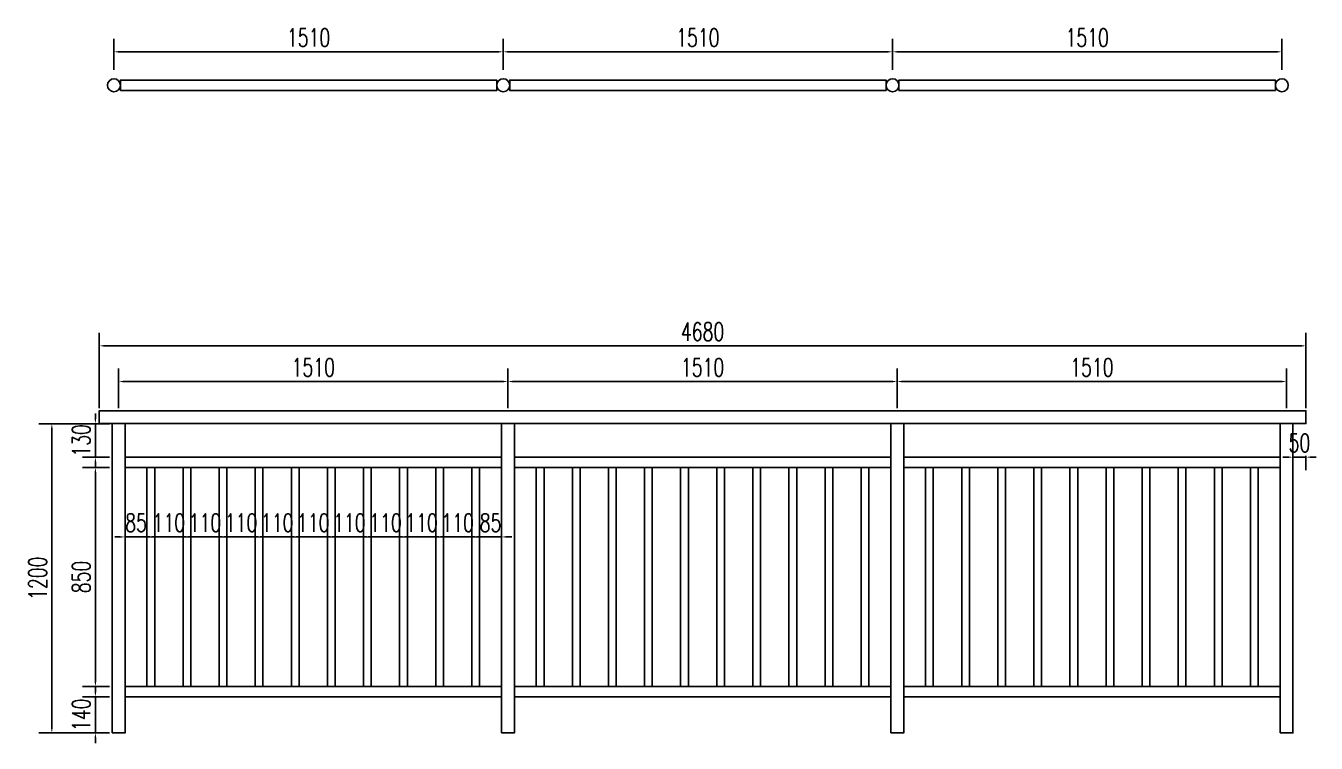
# Model space of a CAD drawing. Header units: millimetres. Extents: x -2430464 to 225692, y -180 to 1805330.
# Drawn here: x -1595245 to -1590240, y 608733 to 611517 of the extents above; entities that cross this region are included whole.
import ezdxf

# ---------------------------------------------------------------- set-up
doc = ezdxf.new("R2010")
doc.units = ezdxf.units.MM
doc.header["$LTSCALE"] = 1000
doc.layers.get('0').update_dxf_attribs({"linetype": 'CONTINUOUS'})
doc.layers.get('DEFPOINTS').update_dxf_attribs({"linetype": 'CONTINUOUS'})
for name, color, linetype in [('W-PLASTIC_RAILINGS塑木栏杆', 6, 'CONTINUOUS'), ('W-WOOD_FLOOR木地板', 30, 'CONTINUOUS'), ('景-通用-文字', 7, 'CONTINUOUS')]:
    doc.layers.add(name, color=color, linetype=linetype)
doc.styles.add('STANDARD_T3', font='simplex.shx', dxfattribs={"width": 0.7, "bigfont": 'gbcbig.shx'})
doc.dimstyles.new('W&&20', dxfattribs={"dimtxt": 70, "dimasz": 20, "dimexe": 50, "dimexo": 60, "dimgap": 20, "dimtad": 1, "dimdec": 0, "dimzin": 0, "dimdsep": 46, "dimtxsty": 'STANDARD_T3', "dimcen": 0.09, "dimclrd": 1, "dimclre": 1, "dimclrt": 7, "dimazin": 2, "dimtfac": 1, "dimtdec": 0, "dimtix": 1, "dimtmove": 2, "dimatfit": 3, "dimfxl": 0, "dimtolj": 1, "dimtzin": 0, "dimarcsym": 0})

# ---------------------------------------------------------------- blocks, each defined once
blk = doc.blocks.new('*U764')
at = {"layer": 'W-PLASTIC_RAILINGS塑木栏杆'}
blk.add_lwpolyline([(-15, -420), (15, -420), (15, 430), (-15, 430)], close=True, dxfattribs=at)
blk = doc.blocks.new('*U765')
at = {"layer": 'W-PLASTIC_RAILINGS塑木栏杆', "color": 0, "linetype": 'ByBlock', "lineweight": -2, "transparency": 16777216}
for p in [(0, 0), (140, 0), (280, 0), (420, 0), (560, 0), (700, 0), (840, 0), (980, 0), (1120, 0), (1260, 0)]:
    blk.add_blockref('*U764', p, dxfattribs=at)
blk = doc.blocks.new('*D768')
at = {"layer": 'DEFPOINTS', "color": 0, "transparency": 16777216}
for p in [(-1594959.9, 609973.4), (-1595143.9, 608773.4), (-1594909.9, 608773.4)]:
    blk.add_point(p, dxfattribs=at)
at = {"layer": 'W-WOOD_FLOOR木地板', "color": 1, "lineweight": -2, "transparency": 16777216}
for p, q in [((-1595019.9, 609973.4), (-1595193.9, 609973.4)), ((-1595143.9, 609953.4), (-1595143.9, 608793.4)), ((-1594969.9, 608773.4), (-1595193.9, 608773.4))]:
    blk.add_line(p, q, dxfattribs=at)
at = {"layer": 'W-WOOD_FLOOR木地板', "color": 1, "transparency": 16777216}
for points in [[(-1595147.3, 609953.4), (-1595140.6, 609953.4), (-1595143.9, 609973.4)], [(-1595147.3, 608793.4), (-1595140.6, 608793.4), (-1595143.9, 608773.4)]]:
    blk.add_solid(points, dxfattribs=at)
at = {"layer": 'W-WOOD_FLOOR木地板', "color": 7, "transparency": 16777216, "insert": (-1595198.9, 609373.4), "char_height": 70, "attachment_point": 5, "rotation": 90, "style": 'STANDARD_T3'}
blk.add_mtext('\\A1;1200', dxfattribs=at)
blk = doc.blocks.new('*D769')
at = {"layer": 'DEFPOINTS', "color": 0, "transparency": 16777216}
for p in [(-1594859.9, 609803.4), (-1594974.9, 608953.4), (-1594859.9, 608953.4)]:
    blk.add_point(p, dxfattribs=at)
at = {"layer": 'W-WOOD_FLOOR木地板', "color": 1, "lineweight": -2, "transparency": 16777216}
for p, q in [((-1594919.9, 609803.4), (-1595024.9, 609803.4)), ((-1594974.9, 609783.4), (-1594974.9, 608973.4)), ((-1594919.9, 608953.4), (-1595024.9, 608953.4))]:
    blk.add_line(p, q, dxfattribs=at)
at = {"layer": 'W-WOOD_FLOOR木地板', "color": 1, "transparency": 16777216}
for points in [[(-1594978.3, 609783.4), (-1594971.6, 609783.4), (-1594974.9, 609803.4)], [(-1594978.3, 608973.4), (-1594971.6, 608973.4), (-1594974.9, 608953.4)]]:
    blk.add_solid(points, dxfattribs=at)
at = {"layer": 'W-WOOD_FLOOR木地板', "color": 7, "transparency": 16777216, "insert": (-1595029.9, 609378.4), "char_height": 70, "attachment_point": 5, "rotation": 90, "style": 'STANDARD_T3'}
blk.add_mtext('\\A1;850', dxfattribs=at)
blk = doc.blocks.new('*D766')
at = {"layer": 'DEFPOINTS', "color": 0, "transparency": 16777216}
for p in [(-1594974.9, 609973.4), (-1594859.9, 609973.4), (-1594859.9, 609843.4)]:
    blk.add_point(p, dxfattribs=at)
at = {"layer": 'W-WOOD_FLOOR木地板', "color": 1, "lineweight": -2, "transparency": 16777216}
for p, q in [((-1594974.9, 609993.4), (-1594974.9, 610013.4)), ((-1594919.9, 609973.4), (-1595024.9, 609973.4)), ((-1594974.9, 609843.4), (-1594974.9, 609973.4)), ((-1594919.9, 609843.4), (-1595024.9, 609843.4)), ((-1594974.9, 609823.4), (-1594974.9, 609803.4))]:
    blk.add_line(p, q, dxfattribs=at)
at = {"layer": 'W-WOOD_FLOOR木地板', "color": 1, "transparency": 16777216}
for points in [[(-1594978.3, 609993.4), (-1594971.6, 609993.4), (-1594974.9, 609973.4)], [(-1594978.3, 609823.4), (-1594971.6, 609823.4), (-1594974.9, 609843.4)]]:
    blk.add_solid(points, dxfattribs=at)
at = {"layer": 'W-WOOD_FLOOR木地板', "color": 7, "transparency": 16777216, "insert": (-1595029.9, 609908.4), "char_height": 70, "attachment_point": 5, "rotation": 90, "style": 'STANDARD_T3'}
blk.add_mtext('\\A1;130', dxfattribs=at)
blk = doc.blocks.new('*D770')
at = {"layer": 'DEFPOINTS', "color": 0, "transparency": 16777216}
for p in [(-1594859.9, 608913.4), (-1594974.9, 608773.4), (-1594859.9, 608773.4)]:
    blk.add_point(p, dxfattribs=at)
at = {"layer": 'W-WOOD_FLOOR木地板', "color": 1, "lineweight": -2, "transparency": 16777216}
for p, q in [((-1594974.9, 608933.4), (-1594974.9, 608953.4)), ((-1594919.9, 608913.4), (-1595024.9, 608913.4)), ((-1594974.9, 608913.4), (-1594974.9, 608773.4)), ((-1594919.9, 608773.4), (-1595024.9, 608773.4)), ((-1594974.9, 608753.4), (-1594974.9, 608733.4))]:
    blk.add_line(p, q, dxfattribs=at)
at = {"layer": 'W-WOOD_FLOOR木地板', "color": 1, "transparency": 16777216}
for points in [[(-1594978.2, 608933.4), (-1594971.5, 608933.4), (-1594974.9, 608913.4)], [(-1594978.2, 608753.4), (-1594971.5, 608753.4), (-1594974.9, 608773.4)]]:
    blk.add_solid(points, dxfattribs=at)
at = {"layer": 'W-WOOD_FLOOR木地板', "color": 7, "transparency": 16777216, "insert": (-1595029.9, 608843.4), "char_height": 70, "attachment_point": 5, "rotation": 90, "style": 'STANDARD_T3'}
blk.add_mtext('\\A1;140', dxfattribs=at)
blk = doc.blocks.new('*D771')
at = {"layer": 'DEFPOINTS', "color": 0, "transparency": 16777216}
for p in [(-1593374.9, 610136.9), (-1594884.9, 609973.4), (-1593374.9, 609973.4)]:
    blk.add_point(p, dxfattribs=at)
at = {"layer": 'W-WOOD_FLOOR木地板', "color": 1, "lineweight": -2, "transparency": 16777216}
for p, q in [((-1594884.9, 610033.4), (-1594884.9, 610186.9)), ((-1593374.9, 610033.4), (-1593374.9, 610186.9)), ((-1594864.9, 610136.9), (-1593394.9, 610136.9))]:
    blk.add_line(p, q, dxfattribs=at)
at = {"layer": 'W-WOOD_FLOOR木地板', "color": 1, "transparency": 16777216}
for points in [[(-1594864.9, 610140.2), (-1594864.9, 610133.6), (-1594884.9, 610136.9)], [(-1593394.9, 610140.2), (-1593394.9, 610133.6), (-1593374.9, 610136.9)]]:
    blk.add_solid(points, dxfattribs=at)
at = {"layer": 'W-WOOD_FLOOR木地板', "color": 7, "transparency": 16777216, "insert": (-1594129.9, 610191.9), "char_height": 70, "attachment_point": 5, "style": 'STANDARD_T3'}
blk.add_mtext('\\A1;1510', dxfattribs=at)
blk = doc.blocks.new('*D772')
at = {"layer": 'DEFPOINTS', "color": 0, "transparency": 16777216}
for p in [(-1591864.9, 610136.9), (-1593374.9, 609973.4), (-1591864.9, 609973.4)]:
    blk.add_point(p, dxfattribs=at)
at = {"layer": 'W-WOOD_FLOOR木地板', "color": 1, "lineweight": -2, "transparency": 16777216}
for p, q in [((-1593374.9, 610033.4), (-1593374.9, 610186.9)), ((-1591864.9, 610033.4), (-1591864.9, 610186.9)), ((-1593354.9, 610136.9), (-1591884.9, 610136.9))]:
    blk.add_line(p, q, dxfattribs=at)
at = {"layer": 'W-WOOD_FLOOR木地板', "color": 1, "transparency": 16777216}
for points in [[(-1593354.9, 610140.2), (-1593354.9, 610133.6), (-1593374.9, 610136.9)], [(-1591884.9, 610140.2), (-1591884.9, 610133.6), (-1591864.9, 610136.9)]]:
    blk.add_solid(points, dxfattribs=at)
at = {"layer": 'W-WOOD_FLOOR木地板', "color": 7, "transparency": 16777216, "insert": (-1592619.9, 610191.9), "char_height": 70, "attachment_point": 5, "style": 'STANDARD_T3'}
blk.add_mtext('\\A1;1510', dxfattribs=at)
blk = doc.blocks.new('*D773')
at = {"layer": 'DEFPOINTS', "color": 0, "transparency": 16777216}
for p in [(-1590354.9, 610136.9), (-1591864.9, 609973.4), (-1590354.9, 609973.4)]:
    blk.add_point(p, dxfattribs=at)
at = {"layer": 'W-WOOD_FLOOR木地板', "color": 1, "lineweight": -2, "transparency": 16777216}
for p, q in [((-1591864.9, 610033.4), (-1591864.9, 610186.9)), ((-1590354.9, 610033.4), (-1590354.9, 610186.9)), ((-1591844.9, 610136.9), (-1590374.9, 610136.9))]:
    blk.add_line(p, q, dxfattribs=at)
at = {"layer": 'W-WOOD_FLOOR木地板', "color": 1, "transparency": 16777216}
for points in [[(-1591844.9, 610140.2), (-1591844.9, 610133.6), (-1591864.9, 610136.9)], [(-1590374.9, 610140.2), (-1590374.9, 610133.6), (-1590354.9, 610136.9)]]:
    blk.add_solid(points, dxfattribs=at)
at = {"layer": 'W-WOOD_FLOOR木地板', "color": 7, "transparency": 16777216, "insert": (-1591109.9, 610191.9), "char_height": 70, "attachment_point": 5, "style": 'STANDARD_T3'}
blk.add_mtext('\\A1;1510', dxfattribs=at)
blk = doc.blocks.new('*D774')
at = {"layer": 'DEFPOINTS', "color": 0, "transparency": 16777216}
for p in [(-1594859.9, 609610.9), (-1594774.9, 609610.9), (-1594774.9, 609533.9)]:
    blk.add_point(p, dxfattribs=at)
at = {"layer": 'W-WOOD_FLOOR木地板', "color": 1, "lineweight": -2, "transparency": 16777216}
for p, q in [((-1594879.9, 609533.9), (-1594899.9, 609533.9)), ((-1594859.9, 609550.9), (-1594859.9, 609483.9)), ((-1594859.9, 609533.9), (-1594774.9, 609533.9)), ((-1594774.9, 609550.9), (-1594774.9, 609483.9)), ((-1594754.9, 609533.9), (-1594734.9, 609533.9))]:
    blk.add_line(p, q, dxfattribs=at)
at = {"layer": 'W-WOOD_FLOOR木地板', "color": 1, "transparency": 16777216}
for points in [[(-1594879.9, 609537.2), (-1594879.9, 609530.6), (-1594859.9, 609533.9)], [(-1594754.9, 609537.2), (-1594754.9, 609530.6), (-1594774.9, 609533.9)]]:
    blk.add_solid(points, dxfattribs=at)
at = {"layer": 'W-WOOD_FLOOR木地板', "color": 7, "transparency": 16777216, "insert": (-1594817.4, 609588.9), "char_height": 70, "attachment_point": 5, "style": 'STANDARD_T3'}
blk.add_mtext('\\A1;85', dxfattribs=at)
blk = doc.blocks.new('*D767')
at = {"layer": 'DEFPOINTS', "color": 0, "transparency": 16777216}
for p in [(-1594744.9, 609610.9), (-1594634.9, 609610.9), (-1594634.9, 609533.9)]:
    blk.add_point(p, dxfattribs=at)
at = {"layer": 'W-WOOD_FLOOR木地板', "color": 1, "lineweight": -2, "transparency": 16777216}
for p, q in [((-1594764.9, 609533.9), (-1594784.9, 609533.9)), ((-1594744.9, 609550.9), (-1594744.9, 609483.9)), ((-1594744.9, 609533.9), (-1594634.9, 609533.9)), ((-1594634.9, 609550.9), (-1594634.9, 609483.9)), ((-1594614.9, 609533.9), (-1594594.9, 609533.9))]:
    blk.add_line(p, q, dxfattribs=at)
at = {"layer": 'W-WOOD_FLOOR木地板', "color": 1, "transparency": 16777216}
for points in [[(-1594764.9, 609537.2), (-1594764.9, 609530.6), (-1594744.9, 609533.9)], [(-1594614.9, 609537.2), (-1594614.9, 609530.6), (-1594634.9, 609533.9)]]:
    blk.add_solid(points, dxfattribs=at)
at = {"layer": 'W-WOOD_FLOOR木地板', "color": 7, "transparency": 16777216, "insert": (-1594689.9, 609588.9), "char_height": 70, "attachment_point": 5, "style": 'STANDARD_T3'}
blk.add_mtext('\\A1;110', dxfattribs=at)
blk = doc.blocks.new('*D775')
at = {"layer": 'DEFPOINTS', "color": 0, "transparency": 16777216}
for p in [(-1593484.9, 609657.8), (-1593399.9, 609657.8), (-1593399.9, 609533.9)]:
    blk.add_point(p, dxfattribs=at)
at = {"layer": '景-通用-文字', "color": 1, "lineweight": -2, "transparency": 16777216}
for p, q in [((-1593504.9, 609533.9), (-1593524.9, 609533.9)), ((-1593484.9, 609538.9), (-1593484.9, 609483.9)), ((-1593484.9, 609533.9), (-1593399.9, 609533.9)), ((-1593399.9, 609538.9), (-1593399.9, 609483.9)), ((-1593379.9, 609533.9), (-1593359.9, 609533.9))]:
    blk.add_line(p, q, dxfattribs=at)
at = {"layer": '景-通用-文字', "color": 1, "transparency": 16777216}
for points in [[(-1593504.9, 609537.2), (-1593504.9, 609530.6), (-1593484.9, 609533.9)], [(-1593379.9, 609537.2), (-1593379.9, 609530.6), (-1593399.9, 609533.9)]]:
    blk.add_solid(points, dxfattribs=at)
at = {"layer": '景-通用-文字', "color": 7, "transparency": 16777216, "insert": (-1593442.4, 609588.9), "char_height": 70, "attachment_point": 5, "style": 'STANDARD_T3'}
blk.add_mtext('\\A1;85', dxfattribs=at)
blk = doc.blocks.new('*D890')
at = {"layer": 'DEFPOINTS', "color": 0, "transparency": 16777216}
for p in [(-1594604.9, 609610.9), (-1594494.9, 609610.9), (-1594494.9, 609533.9)]:
    blk.add_point(p, dxfattribs=at)
at = {"layer": 'W-WOOD_FLOOR木地板', "color": 1, "lineweight": -2, "transparency": 16777216}
for p, q in [((-1594624.9, 609533.9), (-1594644.9, 609533.9)), ((-1594604.9, 609550.9), (-1594604.9, 609483.9)), ((-1594604.9, 609533.9), (-1594494.9, 609533.9)), ((-1594494.9, 609550.9), (-1594494.9, 609483.9)), ((-1594474.9, 609533.9), (-1594454.9, 609533.9))]:
    blk.add_line(p, q, dxfattribs=at)
at = {"layer": 'W-WOOD_FLOOR木地板', "color": 1, "transparency": 16777216}
for points in [[(-1594624.9, 609537.2), (-1594624.9, 609530.6), (-1594604.9, 609533.9)], [(-1594474.9, 609537.2), (-1594474.9, 609530.6), (-1594494.9, 609533.9)]]:
    blk.add_solid(points, dxfattribs=at)
at = {"layer": 'W-WOOD_FLOOR木地板', "color": 7, "transparency": 16777216, "insert": (-1594549.9, 609588.9), "char_height": 70, "attachment_point": 5, "style": 'STANDARD_T3'}
blk.add_mtext('\\A1;110', dxfattribs=at)
blk = doc.blocks.new('*D891')
at = {"layer": 'DEFPOINTS', "color": 0, "transparency": 16777216}
for p in [(-1594464.9, 609610.9), (-1594354.9, 609610.9), (-1594354.9, 609533.9)]:
    blk.add_point(p, dxfattribs=at)
at = {"layer": 'W-WOOD_FLOOR木地板', "color": 1, "lineweight": -2, "transparency": 16777216}
for p, q in [((-1594484.9, 609533.9), (-1594504.9, 609533.9)), ((-1594464.9, 609550.9), (-1594464.9, 609483.9)), ((-1594464.9, 609533.9), (-1594354.9, 609533.9)), ((-1594354.9, 609550.9), (-1594354.9, 609483.9)), ((-1594334.9, 609533.9), (-1594314.9, 609533.9))]:
    blk.add_line(p, q, dxfattribs=at)
at = {"layer": 'W-WOOD_FLOOR木地板', "color": 1, "transparency": 16777216}
for points in [[(-1594484.9, 609537.2), (-1594484.9, 609530.6), (-1594464.9, 609533.9)], [(-1594334.9, 609537.2), (-1594334.9, 609530.6), (-1594354.9, 609533.9)]]:
    blk.add_solid(points, dxfattribs=at)
at = {"layer": 'W-WOOD_FLOOR木地板', "color": 7, "transparency": 16777216, "insert": (-1594409.9, 609588.9), "char_height": 70, "attachment_point": 5, "style": 'STANDARD_T3'}
blk.add_mtext('\\A1;110', dxfattribs=at)
blk = doc.blocks.new('*D892')
at = {"layer": 'DEFPOINTS', "color": 0, "transparency": 16777216}
for p in [(-1594324.9, 609610.9), (-1594214.9, 609610.9), (-1594214.9, 609533.9)]:
    blk.add_point(p, dxfattribs=at)
at = {"layer": 'W-WOOD_FLOOR木地板', "color": 1, "lineweight": -2, "transparency": 16777216}
for p, q in [((-1594344.9, 609533.9), (-1594364.9, 609533.9)), ((-1594324.9, 609550.9), (-1594324.9, 609483.9)), ((-1594324.9, 609533.9), (-1594214.9, 609533.9)), ((-1594214.9, 609550.9), (-1594214.9, 609483.9)), ((-1594194.9, 609533.9), (-1594174.9, 609533.9))]:
    blk.add_line(p, q, dxfattribs=at)
at = {"layer": 'W-WOOD_FLOOR木地板', "color": 1, "transparency": 16777216}
for points in [[(-1594344.9, 609537.2), (-1594344.9, 609530.6), (-1594324.9, 609533.9)], [(-1594194.9, 609537.2), (-1594194.9, 609530.6), (-1594214.9, 609533.9)]]:
    blk.add_solid(points, dxfattribs=at)
at = {"layer": 'W-WOOD_FLOOR木地板', "color": 7, "transparency": 16777216, "insert": (-1594269.9, 609588.9), "char_height": 70, "attachment_point": 5, "style": 'STANDARD_T3'}
blk.add_mtext('\\A1;110', dxfattribs=at)
blk = doc.blocks.new('*D893')
at = {"layer": 'DEFPOINTS', "color": 0, "transparency": 16777216}
for p in [(-1594184.9, 609610.9), (-1594074.9, 609610.9), (-1594074.9, 609533.9)]:
    blk.add_point(p, dxfattribs=at)
at = {"layer": 'W-WOOD_FLOOR木地板', "color": 1, "lineweight": -2, "transparency": 16777216}
for p, q in [((-1594204.9, 609533.9), (-1594224.9, 609533.9)), ((-1594184.9, 609550.9), (-1594184.9, 609483.9)), ((-1594184.9, 609533.9), (-1594074.9, 609533.9)), ((-1594074.9, 609550.9), (-1594074.9, 609483.9)), ((-1594054.9, 609533.9), (-1594034.9, 609533.9))]:
    blk.add_line(p, q, dxfattribs=at)
at = {"layer": 'W-WOOD_FLOOR木地板', "color": 1, "transparency": 16777216}
for points in [[(-1594204.9, 609537.2), (-1594204.9, 609530.6), (-1594184.9, 609533.9)], [(-1594054.9, 609537.2), (-1594054.9, 609530.6), (-1594074.9, 609533.9)]]:
    blk.add_solid(points, dxfattribs=at)
at = {"layer": 'W-WOOD_FLOOR木地板', "color": 7, "transparency": 16777216, "insert": (-1594129.9, 609588.9), "char_height": 70, "attachment_point": 5, "style": 'STANDARD_T3'}
blk.add_mtext('\\A1;110', dxfattribs=at)
blk = doc.blocks.new('*D894')
at = {"layer": 'DEFPOINTS', "color": 0, "transparency": 16777216}
for p in [(-1594044.9, 609610.9), (-1593934.9, 609610.9), (-1593934.9, 609533.9)]:
    blk.add_point(p, dxfattribs=at)
at = {"layer": 'W-WOOD_FLOOR木地板', "color": 1, "lineweight": -2, "transparency": 16777216}
for p, q in [((-1594064.9, 609533.9), (-1594084.9, 609533.9)), ((-1594044.9, 609550.9), (-1594044.9, 609483.9)), ((-1594044.9, 609533.9), (-1593934.9, 609533.9)), ((-1593934.9, 609550.9), (-1593934.9, 609483.9)), ((-1593914.9, 609533.9), (-1593894.9, 609533.9))]:
    blk.add_line(p, q, dxfattribs=at)
at = {"layer": 'W-WOOD_FLOOR木地板', "color": 1, "transparency": 16777216}
for points in [[(-1594064.9, 609537.2), (-1594064.9, 609530.6), (-1594044.9, 609533.9)], [(-1593914.9, 609537.2), (-1593914.9, 609530.6), (-1593934.9, 609533.9)]]:
    blk.add_solid(points, dxfattribs=at)
at = {"layer": 'W-WOOD_FLOOR木地板', "color": 7, "transparency": 16777216, "insert": (-1593989.9, 609588.9), "char_height": 70, "attachment_point": 5, "style": 'STANDARD_T3'}
blk.add_mtext('\\A1;110', dxfattribs=at)
blk = doc.blocks.new('*D895')
at = {"layer": 'DEFPOINTS', "color": 0, "transparency": 16777216}
for p in [(-1593904.9, 609610.9), (-1593794.9, 609610.9), (-1593794.9, 609533.9)]:
    blk.add_point(p, dxfattribs=at)
at = {"layer": 'W-WOOD_FLOOR木地板', "color": 1, "lineweight": -2, "transparency": 16777216}
for p, q in [((-1593924.9, 609533.9), (-1593944.9, 609533.9)), ((-1593904.9, 609550.9), (-1593904.9, 609483.9)), ((-1593904.9, 609533.9), (-1593794.9, 609533.9)), ((-1593794.9, 609550.9), (-1593794.9, 609483.9)), ((-1593774.9, 609533.9), (-1593754.9, 609533.9))]:
    blk.add_line(p, q, dxfattribs=at)
at = {"layer": 'W-WOOD_FLOOR木地板', "color": 1, "transparency": 16777216}
for points in [[(-1593924.9, 609537.2), (-1593924.9, 609530.6), (-1593904.9, 609533.9)], [(-1593774.9, 609537.2), (-1593774.9, 609530.6), (-1593794.9, 609533.9)]]:
    blk.add_solid(points, dxfattribs=at)
at = {"layer": 'W-WOOD_FLOOR木地板', "color": 7, "transparency": 16777216, "insert": (-1593849.9, 609588.9), "char_height": 70, "attachment_point": 5, "style": 'STANDARD_T3'}
blk.add_mtext('\\A1;110', dxfattribs=at)
blk = doc.blocks.new('*D896')
at = {"layer": 'DEFPOINTS', "color": 0, "transparency": 16777216}
for p in [(-1593764.9, 609610.9), (-1593654.9, 609610.9), (-1593654.9, 609533.9)]:
    blk.add_point(p, dxfattribs=at)
at = {"layer": 'W-WOOD_FLOOR木地板', "color": 1, "lineweight": -2, "transparency": 16777216}
for p, q in [((-1593784.9, 609533.9), (-1593804.9, 609533.9)), ((-1593764.9, 609550.9), (-1593764.9, 609483.9)), ((-1593764.9, 609533.9), (-1593654.9, 609533.9)), ((-1593654.9, 609550.9), (-1593654.9, 609483.9)), ((-1593634.9, 609533.9), (-1593614.9, 609533.9))]:
    blk.add_line(p, q, dxfattribs=at)
at = {"layer": 'W-WOOD_FLOOR木地板', "color": 1, "transparency": 16777216}
for points in [[(-1593784.9, 609537.2), (-1593784.9, 609530.6), (-1593764.9, 609533.9)], [(-1593634.9, 609537.2), (-1593634.9, 609530.6), (-1593654.9, 609533.9)]]:
    blk.add_solid(points, dxfattribs=at)
at = {"layer": 'W-WOOD_FLOOR木地板', "color": 7, "transparency": 16777216, "insert": (-1593709.9, 609588.9), "char_height": 70, "attachment_point": 5, "style": 'STANDARD_T3'}
blk.add_mtext('\\A1;110', dxfattribs=at)
blk = doc.blocks.new('*D897')
at = {"layer": 'DEFPOINTS', "color": 0, "transparency": 16777216}
for p in [(-1593624.9, 609610.9), (-1593514.9, 609610.9), (-1593514.9, 609533.9)]:
    blk.add_point(p, dxfattribs=at)
at = {"layer": 'W-WOOD_FLOOR木地板', "color": 1, "lineweight": -2, "transparency": 16777216}
for p, q in [((-1593644.9, 609533.9), (-1593664.9, 609533.9)), ((-1593624.9, 609550.9), (-1593624.9, 609483.9)), ((-1593624.9, 609533.9), (-1593514.9, 609533.9)), ((-1593514.9, 609550.9), (-1593514.9, 609483.9)), ((-1593494.9, 609533.9), (-1593474.9, 609533.9))]:
    blk.add_line(p, q, dxfattribs=at)
at = {"layer": 'W-WOOD_FLOOR木地板', "color": 1, "transparency": 16777216}
for points in [[(-1593644.9, 609537.2), (-1593644.9, 609530.6), (-1593624.9, 609533.9)], [(-1593494.9, 609537.2), (-1593494.9, 609530.6), (-1593514.9, 609533.9)]]:
    blk.add_solid(points, dxfattribs=at)
at = {"layer": 'W-WOOD_FLOOR木地板', "color": 7, "transparency": 16777216, "insert": (-1593569.9, 609588.9), "char_height": 70, "attachment_point": 5, "style": 'STANDARD_T3'}
blk.add_mtext('\\A1;110', dxfattribs=at)
blk = doc.blocks.new('*U898')
at = {"layer": 'W-PLASTIC_RAILINGS塑木栏杆'}
blk.add_lwpolyline([(-15, -420), (15, -420), (15, 430), (-15, 430)], close=True, dxfattribs=at)
blk = doc.blocks.new('*U899')
at = {"layer": 'W-PLASTIC_RAILINGS塑木栏杆', "color": 0, "linetype": 'ByBlock', "lineweight": -2, "transparency": 16777216}
for p in [(0, 0), (140, 0), (280, 0), (420, 0), (560, 0), (700, 0), (840, 0), (980, 0), (1120, 0), (1260, 0)]:
    blk.add_blockref('*U898', p, dxfattribs=at)
blk = doc.blocks.new('*U900')
at = {"layer": 'W-PLASTIC_RAILINGS塑木栏杆'}
blk.add_lwpolyline([(-15, -420), (15, -420), (15, 430), (-15, 430)], close=True, dxfattribs=at)
blk = doc.blocks.new('*U901')
at = {"layer": 'W-PLASTIC_RAILINGS塑木栏杆', "color": 0, "linetype": 'ByBlock', "lineweight": -2, "transparency": 16777216}
for p in [(0, 0), (140, 0), (280, 0), (420, 0), (560, 0), (700, 0), (840, 0), (980, 0), (1120, 0), (1260, 0)]:
    blk.add_blockref('*U900', p, dxfattribs=at)
blk = doc.blocks.new('*D2086')
at = {"layer": 'DEFPOINTS', "color": 0, "transparency": 16777216}
for p in [(-1590279.9, 610275.4), (-1594959.9, 609973.4), (-1590279.9, 609973.4)]:
    blk.add_point(p, dxfattribs=at)
at = {"layer": 'W-WOOD_FLOOR木地板', "color": 1, "lineweight": -2, "transparency": 16777216}
for p, q in [((-1594959.9, 610033.4), (-1594959.9, 610325.4)), ((-1590279.9, 610033.4), (-1590279.9, 610325.4)), ((-1594939.9, 610275.4), (-1590299.9, 610275.4))]:
    blk.add_line(p, q, dxfattribs=at)
at = {"layer": 'W-WOOD_FLOOR木地板', "color": 1, "transparency": 16777216}
for points in [[(-1594939.9, 610278.8), (-1594939.9, 610272.1), (-1594959.9, 610275.4)], [(-1590299.9, 610278.8), (-1590299.9, 610272.1), (-1590279.9, 610275.4)]]:
    blk.add_solid(points, dxfattribs=at)
at = {"layer": 'W-WOOD_FLOOR木地板', "color": 7, "transparency": 16777216, "insert": (-1592619.9, 610330.4), "char_height": 70, "attachment_point": 5, "style": 'STANDARD_T3'}
blk.add_mtext('\\A1;4680', dxfattribs=at)
blk = doc.blocks.new('*D2091')
at = {"color": 1, "lineweight": -2, "transparency": 16777216}
for p, q in [((-1590349.9, 609843.4), (-1590369.9, 609843.4)), ((-1590329.9, 609848.4), (-1590329.9, 609793.4)), ((-1590329.9, 609843.4), (-1590279.9, 609843.4)), ((-1590279.9, 609848.4), (-1590279.9, 609793.4)), ((-1590259.9, 609843.4), (-1590239.9, 609843.4))]:
    blk.add_line(p, q, dxfattribs=at)
at = {"color": 1, "transparency": 16777216}
for points in [[(-1590349.9, 609846.7), (-1590349.9, 609840.1), (-1590329.9, 609843.4)], [(-1590259.9, 609846.7), (-1590259.9, 609840.1), (-1590279.9, 609843.4)]]:
    blk.add_solid(points, dxfattribs=at)
at = {"layer": 'DEFPOINTS', "color": 0, "transparency": 16777216}
for p in [(-1590329.9, 609973.4), (-1590279.9, 609973.4), (-1590279.9, 609843.4)]:
    blk.add_point(p, dxfattribs=at)
at = {"color": 7, "transparency": 16777216, "insert": (-1590304.9, 609898.4), "char_height": 70, "attachment_point": 5, "style": 'STANDARD_T3'}
blk.add_mtext('\\A1;50', dxfattribs=at)
blk = doc.blocks.new('*D2385')
at = {"color": 1, "lineweight": -2, "transparency": 16777216}
for p, q in [((-1594903.2, 611346.7), (-1594903.2, 611466.4)), ((-1593393.2, 611346.7), (-1593393.2, 611466.4)), ((-1594883.2, 611416.4), (-1593413.2, 611416.4))]:
    blk.add_line(p, q, dxfattribs=at)
at = {"color": 1, "transparency": 16777216}
for points in [[(-1594883.2, 611419.8), (-1594883.2, 611413.1), (-1594903.2, 611416.4)], [(-1593413.2, 611419.8), (-1593413.2, 611413.1), (-1593393.2, 611416.4)]]:
    blk.add_solid(points, dxfattribs=at)
at = {"layer": 'DEFPOINTS', "color": 0, "transparency": 16777216}
for p in [(-1593393.2, 611416.4), (-1594903.2, 611286.7), (-1593393.2, 611286.7)]:
    blk.add_point(p, dxfattribs=at)
at = {"color": 7, "transparency": 16777216, "insert": (-1594148.2, 611471.4), "char_height": 70, "attachment_point": 5, "style": 'STANDARD_T3'}
blk.add_mtext('\\A1;1510', dxfattribs=at)
blk = doc.blocks.new('*D2386')
at = {"color": 1, "lineweight": -2, "transparency": 16777216}
for p, q in [((-1593393.2, 611346.7), (-1593393.2, 611466.4)), ((-1591883.2, 611346.7), (-1591883.2, 611466.4)), ((-1593373.2, 611416.4), (-1591903.2, 611416.4))]:
    blk.add_line(p, q, dxfattribs=at)
at = {"color": 1, "transparency": 16777216}
for points in [[(-1593373.2, 611419.8), (-1593373.2, 611413.1), (-1593393.2, 611416.4)], [(-1591903.2, 611419.8), (-1591903.2, 611413.1), (-1591883.2, 611416.4)]]:
    blk.add_solid(points, dxfattribs=at)
at = {"layer": 'DEFPOINTS', "color": 0, "transparency": 16777216}
for p in [(-1591883.2, 611416.4), (-1593393.2, 611286.7), (-1591883.2, 611286.7)]:
    blk.add_point(p, dxfattribs=at)
at = {"color": 7, "transparency": 16777216, "insert": (-1592638.2, 611471.4), "char_height": 70, "attachment_point": 5, "style": 'STANDARD_T3'}
blk.add_mtext('\\A1;1510', dxfattribs=at)
blk = doc.blocks.new('*D2387')
at = {"color": 1, "lineweight": -2, "transparency": 16777216}
for p, q in [((-1591883.2, 611346.7), (-1591883.2, 611466.4)), ((-1590373.2, 611346.7), (-1590373.2, 611466.4)), ((-1591863.2, 611416.4), (-1590393.2, 611416.4))]:
    blk.add_line(p, q, dxfattribs=at)
at = {"color": 1, "transparency": 16777216}
for points in [[(-1591863.2, 611419.8), (-1591863.2, 611413.1), (-1591883.2, 611416.4)], [(-1590393.2, 611419.8), (-1590393.2, 611413.1), (-1590373.2, 611416.4)]]:
    blk.add_solid(points, dxfattribs=at)
at = {"layer": 'DEFPOINTS', "color": 0, "transparency": 16777216}
for p in [(-1590373.2, 611416.4), (-1591883.2, 611286.7), (-1590373.2, 611286.7)]:
    blk.add_point(p, dxfattribs=at)
at = {"color": 7, "transparency": 16777216, "insert": (-1591128.2, 611471.4), "char_height": 70, "attachment_point": 5, "style": 'STANDARD_T3'}
blk.add_mtext('\\A1;1510', dxfattribs=at)

msp = doc.modelspace()

# ---------------------------------------------------------------- linework, layer by layer
at = {"layer": 'W-PLASTIC_RAILINGS塑木栏杆'}
for points in [[(-1594878.15, 611266.68), (-1593418.15, 611266.68), (-1593418.15, 611306.68), (-1594878.15, 611306.68)], [(-1591908.15, 611266.68), (-1593368.15, 611266.68), (-1593368.15, 611306.68), (-1591908.15, 611306.68)], [(-1590398.15, 611266.68), (-1591858.15, 611266.68), (-1591858.15, 611306.68), (-1590398.15, 611306.68)], [(-1594959.94, 609973.41), (-1590279.94, 609973.41), (-1590279.94, 610023.41), (-1594959.94, 610023.41)], [(-1594909.94, 608773.41), (-1594859.94, 608773.41), (-1594859.94, 609973.41), (-1594909.94, 609973.41)], [(-1593399.94, 608773.41), (-1593349.94, 608773.41), (-1593349.94, 609973.41), (-1593399.94, 609973.41)], [(-1591889.94, 608773.41), (-1591839.94, 608773.41), (-1591839.94, 609973.41), (-1591889.94, 609973.41)], [(-1590379.94, 608773.41), (-1590329.94, 608773.41), (-1590329.94, 609973.41), (-1590379.94, 609973.41)], [(-1594859.94, 609803.41), (-1593399.94, 609803.41), (-1593399.94, 609843.41), (-1594859.94, 609843.41)], [(-1591889.94, 609803.41), (-1593349.94, 609803.41), (-1593349.94, 609843.41), (-1591889.94, 609843.41)], [(-1590379.94, 609803.41), (-1591839.94, 609803.41), (-1591839.94, 609843.41), (-1590379.94, 609843.41)], [(-1594859.94, 608953.41), (-1593399.94, 608953.41), (-1593399.94, 608913.41), (-1594859.94, 608913.41)], [(-1591889.94, 608953.41), (-1593349.94, 608953.41), (-1593349.94, 608913.41), (-1591889.94, 608913.41)], [(-1590379.94, 608953.41), (-1591839.94, 608953.41), (-1591839.94, 608913.41), (-1590379.94, 608913.41)]]:
    msp.add_lwpolyline(points, close=True, dxfattribs=at)
for centre in [(-1594903.15, 611286.68), (-1593393.15, 611286.68), (-1591883.15, 611286.68), (-1590373.15, 611286.68)]:
    msp.add_circle(centre, 25, dxfattribs=at)

# ---------------------------------------------------------------- block references
for name, p in [('*U765', (-1594759.94, 609373.41)), ('*U899', (-1593249.94, 609373.41)), ('*U901', (-1591739.94, 609373.41))]:
    msp.add_blockref(name, p, dxfattribs=at)

# ---------------------------------------------------------------- dimensions: what is measured, and where the dimension line sits
for base, p1, p2, picture, middle in [((-1593393.15, 611416.44), (-1594903.15, 611286.68), (-1593393.15, 611286.68), '*D2385', (-1594148.15, 611471.44)), ((-1591883.15, 611416.44), (-1593393.15, 611286.68), (-1591883.15, 611286.68), '*D2386', (-1592638.15, 611471.44)), ((-1590373.15, 611416.44), (-1591883.15, 611286.68), (-1590373.15, 611286.68), '*D2387', (-1591128.15, 611471.44))]:
    dim = msp.add_linear_dim(base=base, p1=p1, p2=p2, dimstyle='W&&20')
    dim.commit()
    dim.dimension.update_dxf_attribs({"geometry": picture, "text_midpoint": middle})
at = {"color": 1}
dim = msp.add_linear_dim(base=(-1590279.94, 609843.41), p1=(-1590329.94, 609973.41), p2=(-1590279.94, 609973.41), dimstyle='W&&20', override={"dimfxl": 5, "dimfxlon": 1, "dimarcsym": 2}, dxfattribs=at)
dim.commit()
dim.dimension.update_dxf_attribs({"geometry": '*D2091', "text_midpoint": (-1590304.94, 609898.41)})
at = {"layer": 'W-WOOD_FLOOR木地板'}
for base, p1, p2, picture, middle in [((-1590279.94, 610275.44), (-1594959.94, 609973.41), (-1590279.94, 609973.41), '*D2086', (-1592619.94, 610330.44)), ((-1593374.94, 610136.91), (-1594884.94, 609973.41), (-1593374.94, 609973.41), '*D771', (-1594129.94, 610191.91)), ((-1591864.94, 610136.91), (-1593374.94, 609973.41), (-1591864.94, 609973.41), '*D772', (-1592619.94, 610191.91)), ((-1590354.94, 610136.91), (-1591864.94, 609973.41), (-1590354.94, 609973.41), '*D773', (-1591109.94, 610191.91)), ((-1594774.94, 609533.91), (-1594859.94, 609610.91), (-1594774.94, 609610.91), '*D774', (-1594817.44, 609588.91)), ((-1594634.94, 609533.91), (-1594744.94, 609610.91), (-1594634.94, 609610.91), '*D767', (-1594689.94, 609588.91)), ((-1594494.94, 609533.91), (-1594604.94, 609610.91), (-1594494.94, 609610.91), '*D890', (-1594549.94, 609588.91)), ((-1594354.94, 609533.91), (-1594464.94, 609610.91), (-1594354.94, 609610.91), '*D891', (-1594409.94, 609588.91)), ((-1594214.94, 609533.91), (-1594324.94, 609610.91), (-1594214.94, 609610.91), '*D892', (-1594269.94, 609588.91)), ((-1594074.94, 609533.91), (-1594184.94, 609610.91), (-1594074.94, 609610.91), '*D893', (-1594129.94, 609588.91)), ((-1593934.94, 609533.91), (-1594044.94, 609610.91), (-1593934.94, 609610.91), '*D894', (-1593989.94, 609588.91)), ((-1593794.94, 609533.91), (-1593904.94, 609610.91), (-1593794.94, 609610.91), '*D895', (-1593849.94, 609588.91)), ((-1593654.94, 609533.91), (-1593764.94, 609610.91), (-1593654.94, 609610.91), '*D896', (-1593709.94, 609588.91)), ((-1593514.94, 609533.91), (-1593624.94, 609610.91), (-1593514.94, 609610.91), '*D897', (-1593569.94, 609588.91))]:
    dim = msp.add_linear_dim(base=base, p1=p1, p2=p2, dimstyle='W&&20', dxfattribs=at)
    dim.commit()
    dim.dimension.update_dxf_attribs({"geometry": picture, "text_midpoint": middle})
for base, p1, p2, picture, middle in [((-1594974.94, 609973.41), (-1594859.94, 609843.41), (-1594859.94, 609973.41), '*D766', (-1595029.94, 609908.41)), ((-1595143.94, 608773.41), (-1594959.94, 609973.41), (-1594909.94, 608773.41), '*D768', (-1595198.94, 609373.41)), ((-1594974.94, 608953.41), (-1594859.94, 609803.41), (-1594859.94, 608953.41), '*D769', (-1595029.94, 609378.41)), ((-1594974.87, 608773.41), (-1594859.94, 608913.41), (-1594859.94, 608773.41), '*D770', (-1595029.87, 608843.41))]:
    dim = msp.add_linear_dim(base=base, p1=p1, p2=p2, angle=90, dimstyle='W&&20', dxfattribs=at)
    dim.commit()
    dim.dimension.update_dxf_attribs({"geometry": picture, "text_midpoint": middle})
at = {"layer": '景-通用-文字', "color": 3}
dim = msp.add_linear_dim(base=(-1593399.94, 609533.91), p1=(-1593484.94, 609657.83), p2=(-1593399.94, 609657.83), dimstyle='W&&20', override={"dimfxl": 5, "dimfxlon": 1, "dimarcsym": 2}, dxfattribs=at)
dim.commit()
dim.dimension.update_dxf_attribs({"geometry": '*D775', "text_midpoint": (-1593442.44, 609588.91)})

doc.saveas('drawing.dxf')
